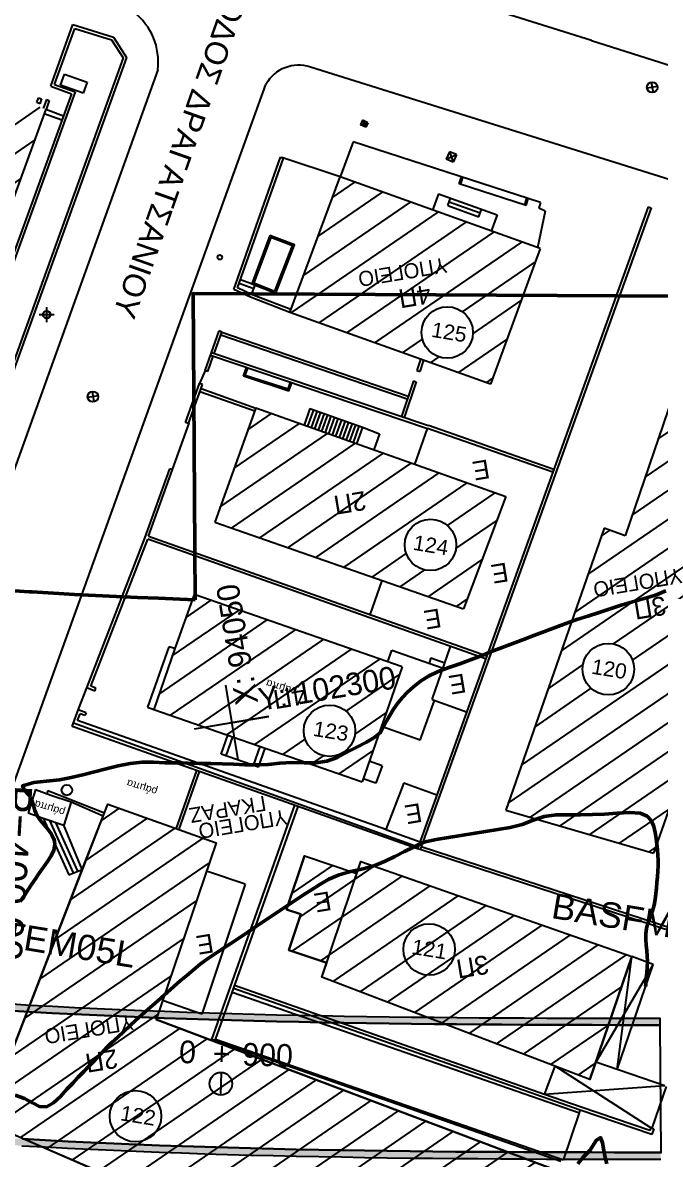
# Model space of a CAD drawing. Header units: metres. Extents: x 93017 to 94633, y 101979 to 102793.
# Drawn here: x 94058.3 to 94066.75, y 102360.57 to 102375.63 of the extents above; entities that cross this region are included whole.
import ezdxf
from ezdxf.enums import TextEntityAlignment as Align

# ---------------------------------------------------------------- set-up
doc = ezdxf.new("R2010")
doc.units = ezdxf.units.M
doc.header["$LTSCALE"] = 0.75
doc.header["$MEASUREMENT"] = 0
doc.header["$PDMODE"] = 34
doc.header["$PDSIZE"] = 0.1
for name, color, linetype in [('CG_BR', 253, 'Continuous'), ('CG_DIAF', 253, 'Continuous'), ('CG_FREATIO', 252, 'Continuous'), ('CG_KG', 253, 'KG'), ('CG_KR', 253, 'Continuous'), ('CG_KT', 253, 'Continuous'), ('CG_KTISMATA_TXT', 252, 'Continuous'), ('CG_MD', 253, 'Continuous'), ('CG_SBL_BS', 253, 'Continuous'), ('CG_SK', 253, 'Continuous'), ('CG_STA-KYK', 8, 'Continuous'), ('CG_STA-SHM', 8, 'Continuous'), ('COREBOREHOLES', 6, 'Continuous'), ('GEOLOGY', 7, 'Continuous'), ('GSLAYER', 7, 'Continuous'), ('HATCH DIAKINDYNEYSHS', 112, 'Continuous'), ('KANABOS', 8, 'Continuous'), ('NORTH', 8, 'Continuous'), ('OD_PASALOI', 7, 'Continuous'), ('Od_skari', 8, 'Continuous'), ('OD_XARAKTHR', 8, 'Continuous'), ('od_xiliometrhsh', 255, 'Continuous'), ('OTM Line 0.25', 2, 'Continuous'), ('OTM Solid 252', 252, 'Continuous'), ('OTM Solid 253', 253, 'Continuous'), ('ΖΩΝΗ ΕΠΙΡΡΟΗΣ', 1, 'Continuous'), ('ΚΤΗΡΙΑ', 7, 'Continuous')]:
    doc.layers.add(name, color=color, linetype=linetype)
doc.styles.add('ARIAL', font='ARIAL.TTF')
doc.styles.add('GRSIMP', font='grsimp')
doc.styles.add('KTISMATA', font='win-sim.shx')
doc.linetypes.add('KG', pattern='A,5,-0.5,[114,OrizLt.shx,S=1,R=0,X=0,Y=0.5],-0.5', length=6)
pattern_1 = [(214.4408012, (109260.27855, 125634.61407), (0.1795635333, -0.2618457323), [])]

# ---------------------------------------------------------------- blocks, each defined once
blk = doc.blocks.new('SHM_STA')
at = {"layer": 'CG_STA-KYK'}
blk.add_circle((0, 0), 0.4, dxfattribs=at)
at = {"layer": 'CG_STA-SHM'}
blk.add_point((0, 0), dxfattribs=at)
blk = doc.blocks.new('R_A')
blk.add_line((-2, 0), (-7, 0))
at = {"style": 'GRSIMP'}
blk.add_attdef('R', text='', height=2, dxfattribs=at).set_placement((-7.5, 0), align=Align.MIDDLE_RIGHT)
blk = doc.blocks.new('AR_KM2')
at = {"style": 'GRSIMP'}
blk.add_text('+', height=1.5, dxfattribs=at).set_placement((0, 0), align=Align.MIDDLE)
blk.add_attdef('KM', text='', height=1.5, dxfattribs=at).set_placement((-1.709, 0.037), align=Align.MIDDLE_RIGHT)
blk.add_attdef('M', text='', height=1.5, dxfattribs=at).set_placement((1.362, 0), align=Align.MIDDLE_LEFT)
blk = doc.blocks.new('ARI_KAN')
at = {"layer": 'OTM Solid 252', "style": 'GRSIMP'}
blk.add_text('X:', height=1.5, rotation=90, dxfattribs=at).set_placement((1.2, 1), align=Align.MIDDLE_LEFT)
blk.add_text('Y:', height=1.5, dxfattribs=at).set_placement((2, 1.2), align=Align.MIDDLE_LEFT)
blk.add_attdef('X', text='', height=1.5, rotation=90, dxfattribs=at).set_placement((1.2, 3.5), align=Align.MIDDLE_LEFT)
blk.add_attdef('Y', text='', height=1.5, dxfattribs=at).set_placement((4.5, 1.2), align=Align.MIDDLE_LEFT)
blk = doc.blocks.new('cross')
at = {"layer": 'GEOLOGY', "color": 6}
for p, q in [((11345.511, -2144.538), (11345.511, -2149.538)), ((11343.011, -2147.038), (11348.011, -2147.038))]:
    blk.add_line(p, q, dxfattribs=at)

msp = doc.modelspace()

# ---------------------------------------------------------------- hatches: boundary and pattern name
at = {"layer": 'HATCH DIAKINDYNEYSHS', "ltscale": 15}
h = msp.add_hatch(dxfattribs=at)
h.set_pattern_fill('ANSI31', color=256, scale=0.1, angle=529.4408, style=0)
h.set_pattern_definition(pattern_1)
h.paths.add_polyline_path([(94056.088, 102369.238), (94053.261, 102368.768), (94053.306, 102368.493), (94056.134, 102368.963)], flags=24)
h.paths.add_polyline_path([(94055.478, 102370.519), (94054.223, 102370.311), (94054.273, 102370.015), (94055.527, 102370.223)], flags=24)
h.paths.add_polyline_path([(94053.089, 102375.3), (94051.834, 102375.091), (94051.884, 102374.795), (94053.138, 102375.004)], flags=24)
h.paths.add_polyline_path([(94052.937, 102374.69), (94052.367, 102374.595), (94052.429, 102374.225), (94052.998, 102374.32)], flags=24)
h.paths.add_polyline_path([(94055.257, 102370.022), (94054.687, 102369.928), (94054.749, 102369.558), (94055.318, 102369.653)], flags=24)
edge = h.paths.add_edge_path()
edge.add_line((94054.345, 102368.45), (94054.186, 102367.488))
edge.add_line((94054.186, 102367.488), (94055.843, 102366.883))
edge.add_line((94055.843, 102366.883), (94056.338, 102368.244))
edge.add_arc((94062.9, 102441.551), 73.6, 264.08478, 264.88435, ccw=False)
edge.add_arc((94054.976, 102368.376), 0.341, 173.2086, 354.4301, ccw=False)
edge.add_arc((94062.9, 102441.551), 73.6, 263.32469, 263.55386, ccw=False)
edge = h.paths.add_edge_path()
edge.add_line((94055.528, 102375.616), (94054.345, 102368.45))
edge.add_arc((94062.9, 102441.551), 73.6, 263.32469, 263.55386)
edge.add_arc((94054.976, 102368.376), 0.341, -5.5699, 173.2086, ccw=False)
edge.add_arc((94062.9, 102441.551), 73.6, 264.08478, 264.88435)
edge.add_line((94056.338, 102368.244), (94058.607, 102374.484))
edge.add_line((94058.607, 102374.484), (94055.528, 102375.616))
h = msp.add_hatch(dxfattribs=at)
h.set_pattern_fill('ANSI31', color=256, scale=0.1, angle=529.4408, style=0)
h.set_pattern_definition(pattern_1)
h.paths.add_polyline_path([(94064.703, 102365.197), (94066.656, 102364.626), (94067.913, 102368.196), (94068.317, 102368.08), (94069.362, 102371.121), (94067.278, 102371.753), (94066.281, 102368.832), (94066.004, 102368.934)])
h.paths.add_polyline_path([(94066.397, 102367.12, -1), (94065.724, 102367.009, -1)], flags=16)
h.paths.add_polyline_path([(94060.038, 102366.531), (94062.798, 102365.57), (94063.329, 102367.095), (94060.586, 102368.05), (94060.587, 102367.985), (94060.552, 102367.986), (94060.318, 102367.336)])
h.paths.add_polyline_path([(94062.703, 102366.304, -1), (94062.031, 102366.192, -1)], flags=16)
h.paths.add_polyline_path([(94060.847, 102369.011), (94064.141, 102367.862), (94064.701, 102369.352), (94061.39, 102370.526)])
h.paths.add_polyline_path([(94064.041, 102368.767, -1), (94063.368, 102368.656, -1)], flags=16)
h.paths.add_polyline_path([(94064.499, 102370.839), (94064.931, 102372.019), (94061.931, 102372.036), (94061.841, 102371.791)])
h.paths.add_polyline_path([(94064.262, 102371.582, -1), (94063.59, 102371.47, -1)], flags=16)
h.paths.add_polyline_path([(94064.931, 102372.019), (94065.157, 102372.637), (94062.506, 102373.587), (94061.931, 102372.036)])
h.paths.add_polyline_path([(94066.321, 102366.967), (94065.806, 102366.881), (94065.756, 102367.182), (94066.271, 102367.267)], flags=8)
h.paths.add_polyline_path([(94067.052, 102368.463), (94065.798, 102368.254), (94065.847, 102367.958), (94067.101, 102368.167)], flags=24)
h.paths.add_polyline_path([(94066.865, 102368.109), (94066.295, 102368.014), (94066.357, 102367.644), (94066.926, 102367.739)], flags=24)
h.paths.add_polyline_path([(94062.628, 102366.15), (94062.112, 102366.065), (94062.062, 102366.365), (94062.578, 102366.451)], flags=8)
h.paths.add_polyline_path([(94061.99, 102366.854), (94061.529, 102366.995), (94061.473, 102366.811), (94061.934, 102366.67)], flags=24)
h.paths.add_polyline_path([(94062.091, 102366.923), (94061.521, 102366.829), (94061.583, 102366.459), (94062.152, 102366.553)], flags=24)
h.paths.add_polyline_path([(94063.965, 102368.614), (94063.45, 102368.529), (94063.4, 102368.825), (94063.916, 102368.911)], flags=8)
h.paths.add_polyline_path([(94062.893, 102369.5), (94062.324, 102369.406), (94062.385, 102369.036), (94062.955, 102369.13)], flags=24)
h.paths.add_polyline_path([(94064.187, 102371.428), (94063.669, 102371.342), (94063.619, 102371.643), (94064.137, 102371.729)], flags=8)
h.paths.add_polyline_path([(94063.751, 102372.236), (94063.182, 102372.142), (94063.243, 102371.772), (94063.813, 102371.866)], flags=24)
h.paths.add_polyline_path([(94063.938, 102372.577), (94062.684, 102372.369), (94062.733, 102372.073), (94063.987, 102372.281)], flags=24)
h = msp.add_hatch(dxfattribs=at)
h.set_pattern_fill('ANSI31', color=256, scale=0.1, angle=529.4408, style=0)
h.set_pattern_definition(pattern_1)
h.paths.add_polyline_path([(94064.514, 102358.135), (94057.796, 102361.061), (94059.43, 102365.276), (94060.866, 102364.761), (94060.069, 102362.422), (94065.423, 102360.401), (94064.664, 102358.188)])
h.paths.add_polyline_path([(94066.37, 102363.254), (94065.815, 102361.625), (94062.267, 102362.981), (94062.33, 102363.171), (94061.826, 102363.341), (94061.986, 102363.816), (94061.797, 102363.88), (94062.036, 102364.589), (94062.729, 102364.356), (94062.783, 102364.513)])
at = {"layer": 'OTM Solid 253'}
h = msp.add_hatch(color=256, dxfattribs=at)
edge = h.paths.add_edge_path()
edge.add_line((94053.454, 102363.052), (94053.439, 102362.963))
edge.add_arc((94062.9, 102441.55), 79.155, 263.13518, 266.4858)
edge.add_line((94058.048, 102362.544), (94058.097, 102362.541))
edge.add_line((94058.097, 102362.541), (94058.394, 102362.524))
edge.add_line((94058.394, 102362.524), (94058.691, 102362.507))
edge.add_line((94058.691, 102362.507), (94058.987, 102362.492))
edge.add_line((94058.987, 102362.492), (94059.284, 102362.477))
edge.add_line((94059.284, 102362.477), (94059.581, 102362.464))
edge.add_line((94059.581, 102362.464), (94059.878, 102362.452))
edge.add_line((94059.878, 102362.452), (94060.176, 102362.44))
edge.add_line((94060.176, 102362.44), (94060.473, 102362.429))
edge.add_line((94060.473, 102362.429), (94060.77, 102362.42))
edge.add_line((94060.77, 102362.42), (94061.068, 102362.411))
edge.add_line((94061.068, 102362.411), (94061.366, 102362.402))
edge.add_line((94061.366, 102362.402), (94061.664, 102362.395))
edge.add_line((94061.664, 102362.395), (94061.962, 102362.388))
edge.add_line((94061.962, 102362.388), (94062.26, 102362.382))
edge.add_line((94062.26, 102362.382), (94062.558, 102362.376))
edge.add_line((94062.558, 102362.376), (94062.856, 102362.371))
edge.add_line((94062.856, 102362.371), (94063.155, 102362.367))
edge.add_line((94063.155, 102362.367), (94063.453, 102362.363))
edge.add_line((94063.453, 102362.363), (94063.752, 102362.36))
edge.add_line((94063.752, 102362.36), (94064.05, 102362.357))
edge.add_line((94064.05, 102362.357), (94064.349, 102362.355))
edge.add_line((94064.349, 102362.355), (94064.648, 102362.353))
edge.add_line((94064.648, 102362.353), (94064.947, 102362.351))
edge.add_line((94064.947, 102362.351), (94065.246, 102362.35))
edge.add_line((94065.246, 102362.35), (94065.546, 102362.349))
edge.add_line((94065.546, 102362.349), (94065.845, 102362.349))
edge.add_line((94065.845, 102362.349), (94066.144, 102362.348))
edge.add_line((94066.144, 102362.348), (94066.444, 102362.348))
edge.add_line((94066.444, 102362.348), (94066.743, 102362.348))
edge.add_line((94066.743, 102362.348), (94066.743, 102362.438))
edge.add_line((94066.743, 102362.438), (94066.444, 102362.438))
edge.add_line((94066.444, 102362.438), (94066.144, 102362.438))
edge.add_line((94066.144, 102362.438), (94065.845, 102362.439))
edge.add_line((94065.845, 102362.439), (94065.546, 102362.439))
edge.add_line((94065.546, 102362.439), (94065.246, 102362.44))
edge.add_line((94065.246, 102362.44), (94064.947, 102362.441))
edge.add_line((94064.947, 102362.441), (94064.648, 102362.443))
edge.add_line((94064.648, 102362.443), (94064.35, 102362.445))
edge.add_line((94064.35, 102362.445), (94064.051, 102362.447))
edge.add_line((94064.051, 102362.447), (94063.753, 102362.45))
edge.add_line((94063.753, 102362.45), (94063.454, 102362.453))
edge.add_line((94063.454, 102362.453), (94063.156, 102362.457))
edge.add_line((94063.156, 102362.457), (94062.858, 102362.461))
edge.add_line((94062.858, 102362.461), (94062.559, 102362.466))
edge.add_line((94062.559, 102362.466), (94062.261, 102362.472))
edge.add_line((94062.261, 102362.472), (94061.964, 102362.478))
edge.add_line((94061.964, 102362.478), (94061.666, 102362.485))
edge.add_line((94061.666, 102362.485), (94061.368, 102362.492))
edge.add_line((94061.368, 102362.492), (94061.071, 102362.5))
edge.add_line((94061.071, 102362.5), (94060.773, 102362.51))
edge.add_line((94060.773, 102362.51), (94060.476, 102362.519))
edge.add_line((94060.476, 102362.519), (94060.179, 102362.53))
edge.add_line((94060.179, 102362.53), (94059.882, 102362.542))
edge.add_line((94059.882, 102362.542), (94059.585, 102362.554))
edge.add_line((94059.585, 102362.554), (94059.288, 102362.567))
edge.add_line((94059.288, 102362.567), (94058.992, 102362.582))
edge.add_line((94058.992, 102362.582), (94058.696, 102362.597))
edge.add_line((94058.696, 102362.597), (94058.399, 102362.613))
edge.add_line((94058.399, 102362.613), (94058.103, 102362.631))
edge.add_line((94058.103, 102362.631), (94058.054, 102362.634))
edge.add_arc((94062.9, 102441.55), 79.065, 263.13805, 266.48581, ccw=False)
h = msp.add_hatch(color=256, dxfattribs=at)
edge = h.paths.add_edge_path()
edge.add_line((94053.164, 102361.296), (94053.149, 102361.207))
edge.add_arc((94062.901, 102441.553), 80.935, 263.07993, 266.4856)
edge.add_line((94057.939, 102360.769), (94057.991, 102360.766))
edge.add_line((94057.991, 102360.766), (94058.293, 102360.748))
edge.add_line((94058.293, 102360.748), (94058.596, 102360.732))
edge.add_line((94058.596, 102360.732), (94058.898, 102360.716))
edge.add_line((94058.898, 102360.716), (94059.201, 102360.701))
edge.add_line((94059.201, 102360.701), (94059.504, 102360.688))
edge.add_line((94059.504, 102360.688), (94059.807, 102360.675))
edge.add_line((94059.807, 102360.675), (94060.109, 102360.663))
edge.add_line((94060.109, 102360.663), (94060.412, 102360.652))
edge.add_line((94060.412, 102360.652), (94060.714, 102360.642))
edge.add_line((94060.714, 102360.642), (94061.016, 102360.633))
edge.add_line((94061.016, 102360.633), (94061.319, 102360.625))
edge.add_line((94061.319, 102360.625), (94061.621, 102360.617))
edge.add_line((94061.621, 102360.617), (94061.923, 102360.61))
edge.add_line((94061.923, 102360.61), (94062.225, 102360.604))
edge.add_line((94062.225, 102360.604), (94062.527, 102360.599))
edge.add_line((94062.527, 102360.599), (94062.829, 102360.594))
edge.add_line((94062.829, 102360.594), (94063.13, 102360.589))
edge.add_line((94063.13, 102360.589), (94063.432, 102360.585))
edge.add_line((94063.432, 102360.585), (94063.734, 102360.582))
edge.add_line((94063.734, 102360.582), (94064.035, 102360.579))
edge.add_line((94064.035, 102360.579), (94064.336, 102360.577))
edge.add_line((94064.336, 102360.577), (94064.638, 102360.575))
edge.add_line((94064.638, 102360.575), (94064.939, 102360.573))
edge.add_line((94064.939, 102360.573), (94065.24, 102360.572))
edge.add_line((94065.24, 102360.572), (94065.54, 102360.571))
edge.add_line((94065.54, 102360.571), (94065.841, 102360.571))
edge.add_line((94065.841, 102360.571), (94066.142, 102360.57))
edge.add_line((94066.142, 102360.57), (94066.442, 102360.57))
edge.add_line((94066.442, 102360.57), (94066.743, 102360.57))
edge.add_line((94066.743, 102360.57), (94066.754, 102360.57))
edge.add_line((94066.754, 102360.57), (94066.754, 102360.66))
edge.add_line((94066.754, 102360.66), (94066.743, 102360.66))
edge.add_line((94066.743, 102360.66), (94066.442, 102360.66))
edge.add_line((94066.442, 102360.66), (94066.142, 102360.66))
edge.add_line((94066.142, 102360.66), (94065.841, 102360.661))
edge.add_line((94065.841, 102360.661), (94065.54, 102360.661))
edge.add_line((94065.54, 102360.661), (94065.24, 102360.662))
edge.add_line((94065.24, 102360.662), (94064.939, 102360.663))
edge.add_line((94064.939, 102360.663), (94064.638, 102360.665))
edge.add_line((94064.638, 102360.665), (94064.337, 102360.667))
edge.add_line((94064.337, 102360.667), (94064.036, 102360.669))
edge.add_line((94064.036, 102360.669), (94063.734, 102360.672))
edge.add_line((94063.734, 102360.672), (94063.433, 102360.675))
edge.add_line((94063.433, 102360.675), (94063.132, 102360.679))
edge.add_line((94063.132, 102360.679), (94062.83, 102360.684))
edge.add_line((94062.83, 102360.684), (94062.528, 102360.689))
edge.add_line((94062.528, 102360.689), (94062.227, 102360.694))
edge.add_line((94062.227, 102360.694), (94061.925, 102360.7))
edge.add_line((94061.925, 102360.7), (94061.623, 102360.707))
edge.add_line((94061.623, 102360.707), (94061.321, 102360.715))
edge.add_line((94061.321, 102360.715), (94061.019, 102360.723))
edge.add_line((94061.019, 102360.723), (94060.717, 102360.732))
edge.add_line((94060.717, 102360.732), (94060.415, 102360.742))
edge.add_line((94060.415, 102360.742), (94060.113, 102360.753))
edge.add_line((94060.113, 102360.753), (94059.81, 102360.765))
edge.add_line((94059.81, 102360.765), (94059.508, 102360.778))
edge.add_line((94059.508, 102360.778), (94059.205, 102360.791))
edge.add_line((94059.205, 102360.791), (94058.903, 102360.806))
edge.add_line((94058.903, 102360.806), (94058.6, 102360.822))
edge.add_line((94058.6, 102360.822), (94058.298, 102360.838))
edge.add_line((94058.298, 102360.838), (94057.996, 102360.856))
edge.add_line((94057.996, 102360.856), (94057.945, 102360.859))
edge.add_arc((94062.901, 102441.552), 80.845, 263.08267, 266.48561, ccw=False)

# ---------------------------------------------------------------- linework, layer by layer
at = {"layer": 'CG_BR'}
for p, q in [((94066.177, 102361.757), (94066.652, 102363.15)), ((94066.652, 102363.15), (94066.37, 102363.254))]:
    msp.add_line(p, q, dxfattribs=at)
at = {"layer": 'CG_DIAF'}
for p, q in [((94066.623, 102360.985), (94065.356, 102361.801)), ((94066.81, 102361.541), (94065.893, 102361.854)), ((94066.81, 102361.541), (94065.214, 102361.429))]:
    msp.add_line(p, q, dxfattribs=at)
msp.add_lwpolyline([(94065.214, 102361.429), (94065.356, 102361.801)], dxfattribs=at)
at = {"layer": 'CG_FREATIO'}
for p, q in [((94066.71, 102374.787), (94066.572, 102374.764)), ((94066.629, 102374.844), (94066.652, 102374.706)), ((94058.49, 102374.572), (94058.514, 102374.637)), ((94058.514, 102374.637), (94058.552, 102374.624)), ((94058.552, 102374.624), (94058.528, 102374.558)), ((94058.528, 102374.558), (94058.49, 102374.572)), ((94062.804, 102374.338), (94062.776, 102374.28)), ((94062.776, 102374.28), (94062.876, 102374.304)), ((94062.848, 102374.246), (94062.776, 102374.28)), ((94062.876, 102374.304), (94062.804, 102374.338)), ((94062.804, 102374.338), (94062.848, 102374.246)), ((94062.876, 102374.304), (94062.848, 102374.246)), ((94063.955, 102373.921), (94063.913, 102373.821)), ((94063.913, 102373.821), (94064.047, 102373.883)), ((94064.047, 102373.883), (94063.955, 102373.921)), ((94063.955, 102373.921), (94064.005, 102373.783)), ((94064.047, 102373.883), (94064.005, 102373.783)), ((94064.005, 102373.783), (94063.913, 102373.821)), ((94059.302, 102370.686), (94059.164, 102370.663)), ((94059.222, 102370.744), (94059.245, 102370.605))]:
    msp.add_line(p, q, dxfattribs=at)
for centre, radius in [((94066.641, 102374.775), 0.07), ((94060.913, 102372.523), 0.03), ((94059.233, 102370.675), 0.07)]:
    msp.add_circle(centre, radius, dxfattribs=at)
at = {"layer": 'CG_FREATIO', "color": 9}
msp.add_circle((94058.888, 102365.461), 0.07, dxfattribs=at)
at = {"layer": 'CG_KG'}
for p, q in [((94062.506, 102373.587), (94061.737, 102373.843)), ((94060.718, 102371.023), (94060.646, 102370.85)), ((94060.289, 102369.708), (94060.506, 102370.325)), ((94059.043, 102366.534), (94059.153, 102366.817)), ((94066.642, 102360.979), (94066.829, 102361.535)), ((94065.467, 102360.558), (94065.677, 102361.183))]:
    msp.add_line(p, q, dxfattribs=at)
at = {"layer": 'CG_KR'}
for p, q in [((94065.835, 102375.396), (94062.657, 102376.395)), ((94065.835, 102375.396), (94070.995, 102373.759)), ((94070.333, 102372.462), (94062.113, 102375.043)), ((94060.091, 102375.009), (94056.948, 102366.255)), ((94058.803, 102374.805), (94058.856, 102374.951)), ((94058.856, 102374.951), (94059.158, 102374.843)), ((94056.796, 102361.702), (94061.525, 102374.813)), ((94059.105, 102374.697), (94058.803, 102374.805)), ((94059.158, 102374.843), (94059.105, 102374.697)), ((94065.161, 102373.248), (94062.679, 102374.055)), ((94064.971, 102373.21), (94064.085, 102373.498)), ((94065.161, 102373.248), (94065.138, 102373.174)), ((94065.225, 102373.132), (94065.123, 102372.649)), ((94065.225, 102373.132), (94065.138, 102373.174)), ((94060.928, 102371.496), (94063.396, 102370.645)), ((94060.94, 102371.532), (94063.409, 102370.683)), ((94061.226, 102370.946), (94061.266, 102371.064)), ((94061.251, 102370.958), (94061.285, 102371.057)), ((94061.83, 102370.747), (94061.226, 102370.946)), ((94061.817, 102370.773), (94061.251, 102370.958)), ((94061.817, 102370.773), (94061.849, 102370.867)), ((94061.83, 102370.747), (94061.868, 102370.861)), ((94060.239, 102367.359), (94059.954, 102366.56)), ((94060.318, 102367.336), (94060.239, 102367.359)), ((94063.14, 102367.161), (94063.194, 102367.314)), ((94063.194, 102367.314), (94063.695, 102367.14)), ((94063.569, 102366.125), (94063.757, 102366.65)), ((94059.954, 102366.56), (94060.038, 102366.531)), ((94063.569, 102366.125), (94063.054, 102366.304)), ((94063.063, 102365.785), (94062.894, 102365.844)), ((94063.063, 102365.785), (94062.982, 102365.551)), ((94062.982, 102365.551), (94062.812, 102365.61)), ((94058.473, 102365.471), (94058.374, 102365.162)), ((94058.473, 102365.471), (94058.674, 102365.396)), ((94058.674, 102365.396), (94058.946, 102365.305)), ((94058.946, 102365.305), (94058.848, 102364.997)), ((94058.374, 102365.162), (94058.575, 102365.088)), ((94058.575, 102365.088), (94058.848, 102364.997))]:
    msp.add_line(p, q, dxfattribs=at)
at = {"layer": 'CG_KR', "flags": 128}
for points in [[(94079.354, 102343.79, 0.000001), (94076.787, 102345.638, 0.000007), (94076.272, 102346.009, 0.000072)], [(94078.306, 102345.533, -0.000003), (94080.419, 102344.009, -0.000361)]]:
    msp.add_lwpolyline(points, format="xyb", dxfattribs=at)
at = {"layer": 'CG_KR'}
for points in [[(94062.679, 102374.055), (94062.506, 102373.587)], [(94064.085, 102373.498), (94064.114, 102373.588)], [(94064.104, 102373.492), (94064.133, 102373.582)], [(94064.952, 102373.216), (94064.981, 102373.307)], [(94064.971, 102373.21), (94065, 102373.301)], [(94061.576, 102372.813), (94061.338, 102372.172), (94061.655, 102372.048)], [(94061.588, 102372.787), (94061.364, 102372.183), (94061.644, 102372.074)], [(94061.655, 102372.048), (94061.904, 102372.686), (94061.576, 102372.813)], [(94061.644, 102372.074), (94061.878, 102372.674), (94061.588, 102372.787)]]:
    msp.add_lwpolyline(points, dxfattribs=at)
for centre, radius, start, end in [((94059.262, 102375.112), 0.836, 352.8947, 52.2873), ((94061.956, 102374.578), 0.491, 71.3842, 151.3645)]:
    msp.add_arc(centre, radius, start, end, dxfattribs=at)
at = {"layer": 'CG_KT'}
for p, q in [((94058.607, 102374.484), (94055.843, 102366.883)), ((94061.841, 102371.791), (94062.506, 102373.587)), ((94065.157, 102372.637), (94062.506, 102373.587)), ((94065.157, 102372.637), (94064.499, 102370.839)), ((94064.499, 102370.839), (94061.841, 102371.791)), ((94067.278, 102371.753), (94066.281, 102368.832)), ((94061.39, 102370.526), (94060.847, 102369.011)), ((94061.39, 102370.526), (94064.701, 102369.352)), ((94063.497, 102369.778), (94063.664, 102370.255)), ((94064.701, 102369.352), (94064.141, 102367.862)), ((94060.847, 102369.011), (94064.141, 102367.862)), ((94066.004, 102368.934), (94064.703, 102365.197)), ((94066.281, 102368.832), (94066.004, 102368.934)), ((94062.905, 102367.784), (94063.063, 102368.238)), ((94067.913, 102368.196), (94066.656, 102364.626)), ((94060.576, 102368.053), (94060.318, 102367.336)), ((94063.329, 102367.095), (94060.576, 102368.053)), ((94063.726, 102366.661), (94063.969, 102367.364)), ((94060.318, 102367.336), (94060.038, 102366.531)), ((94063.329, 102367.095), (94062.798, 102365.57)), ((94063.726, 102366.661), (94064.183, 102366.497)), ((94060.038, 102366.531), (94062.798, 102365.57)), ((94060.338, 102364.956), (94060.608, 102365.72)), ((94060.375, 102364.942), (94060.646, 102365.706)), ((94063.35, 102365.556), (94063.113, 102364.94)), ((94063.35, 102365.556), (94063.789, 102365.398)), ((94059.089, 102364.41), (94059.43, 102365.276)), ((94059.43, 102365.276), (94060.866, 102364.761)), ((94064.703, 102365.197), (94066.656, 102364.626)), ((94063.113, 102364.94), (94063.566, 102364.777)), ((94060.866, 102364.761), (94060.069, 102362.422)), ((94062.036, 102364.589), (94061.797, 102363.88)), ((94062.036, 102364.589), (94062.729, 102364.356)), ((94062.267, 102362.981), (94062.783, 102364.513)), ((94062.783, 102364.513), (94066.37, 102363.254)), ((94057.796, 102361.061), (94059.089, 102364.41)), ((94061.25, 102364.215), (94060.739, 102364.389)), ((94061.25, 102364.215), (94060.675, 102362.493)), ((94061.797, 102363.88), (94061.986, 102363.816)), ((94061.986, 102363.816), (94061.826, 102363.341)), ((94061.826, 102363.341), (94062.33, 102363.171)), ((94065.815, 102361.625), (94066.37, 102363.254)), ((94065.815, 102361.625), (94062.267, 102362.981)), ((94060.675, 102362.493), (94060.154, 102362.671)), ((94065.423, 102360.401), (94060.069, 102362.422)), ((94060.665, 102359.824), (94057.796, 102361.061))]:
    msp.add_line(p, q, dxfattribs=at)
at = {"layer": 'CG_MD'}
for p, q in [((94058.675, 102374.789), (94058.967, 102375.607)), ((94058.726, 102374.813), (94058.992, 102375.557)), ((94058.967, 102375.607), (94059.506, 102375.44)), ((94058.992, 102375.557), (94059.48, 102375.406)), ((94059.48, 102375.406), (94059.633, 102375.166)), ((94059.506, 102375.44), (94059.677, 102375.172)), ((94059.633, 102375.166), (94058.141, 102371.022)), ((94059.677, 102375.172), (94058.178, 102371.008)), ((94058.675, 102374.789), (94058.948, 102374.691)), ((94058.726, 102374.813), (94058.999, 102374.715)), ((94058.948, 102374.691), (94054.563, 102362.607)), ((94058.999, 102374.715), (94054.601, 102362.593)), ((94058.617, 102374.613), (94058.575, 102374.496)), ((94058.655, 102374.599), (94058.612, 102374.483)), ((94058.617, 102374.613), (94058.655, 102374.599)), ((94058.587, 102374.428), (94058.822, 102374.343)), ((94058.607, 102374.484), (94058.842, 102374.399)), ((94061.1, 102372.095), (94061.718, 102373.849)), ((94061.15, 102372.116), (94061.756, 102373.836)), ((94061.718, 102373.849), (94061.756, 102373.836)), ((94066.588, 102373.193), (94063.533, 102364.685)), ((94066.626, 102373.179), (94063.567, 102364.673)), ((94066.588, 102373.193), (94066.626, 102373.179)), ((94061.318, 102371.992), (94061.1, 102372.095)), ((94061.334, 102372.029), (94061.15, 102372.116)), ((94061.854, 102371.829), (94061.334, 102372.029)), ((94061.841, 102371.791), (94061.318, 102371.992)), ((94060.718, 102371.023), (94060.904, 102371.546)), ((94060.841, 102371.249), (94060.94, 102371.532)), ((94060.94, 102371.532), (94060.904, 102371.546)), ((94060.803, 102371.262), (94063.677, 102370.292)), ((94060.756, 102371.009), (94060.827, 102371.211)), ((94060.79, 102371.224), (94063.665, 102370.255)), ((94060.756, 102371.009), (94060.718, 102371.023)), ((94060.461, 102370.332), (94060.646, 102370.85)), ((94060.499, 102370.318), (94060.684, 102370.837)), ((94060.684, 102370.837), (94060.646, 102370.85)), ((94060.651, 102370.746), (94061.376, 102370.486)), ((94060.665, 102370.784), (94061.389, 102370.524)), ((94060.499, 102370.318), (94060.461, 102370.332)), ((94065.324, 102369.673), (94063.664, 102370.255)), ((94065.338, 102369.711), (94063.677, 102370.292)), ((94059.92, 102368.801), (94060.251, 102369.721)), ((94059.971, 102368.825), (94060.289, 102369.708)), ((94060.289, 102369.708), (94060.251, 102369.721)), ((94059.153, 102366.817), (94059.92, 102368.801)), ((94059.204, 102366.839), (94059.958, 102368.787)), ((94064.435, 102367.199), (94059.958, 102368.787)), ((94064.449, 102367.237), (94059.971, 102368.824)), ((94063.709, 102367.214), (94063.685, 102367.144)), ((94063.709, 102367.214), (94063.895, 102367.149)), ((94063.695, 102367.14), (94063.871, 102367.079)), ((94059.256, 102366.774), (94059.153, 102366.817)), ((94059.271, 102366.811), (94059.204, 102366.839)), ((94059.256, 102366.774), (94059.271, 102366.811)), ((94058.958, 102366.304), (94059.043, 102366.534)), ((94059.03, 102366.384), (94059.063, 102366.474)), ((94059.142, 102366.487), (94059.039, 102366.525)), ((94059.125, 102366.451), (94059.063, 102366.474)), ((94059.142, 102366.487), (94059.125, 102366.451)), ((94058.997, 102366.289), (94058.958, 102366.304)), ((94058.975, 102366.351), (94063.542, 102364.711)), ((94063.113, 102364.94), (94059.03, 102366.384)), ((94063.533, 102364.685), (94058.997, 102366.289)), ((94058.636, 102365.454), (94058.621, 102365.416)), ((94058.636, 102365.454), (94059.384, 102365.159)), ((94058.946, 102365.305), (94059.369, 102365.122)), ((94060.809, 102362.157), (94061.906, 102365.26)), ((94060.858, 102362.157), (94061.95, 102365.245)), ((94063.567, 102364.673), (94063.533, 102364.685)), ((94067.409, 102363.42), (94063.567, 102364.673)), ((94067.488, 102363.436), (94063.58, 102364.711)), ((94065.214, 102361.429), (94061.11, 102362.87)), ((94065.43, 102360.539), (94060.809, 102362.157)), ((94060.858, 102362.157), (94060.853, 102362.142)), ((94065.467, 102360.558), (94060.858, 102362.157)), ((94065.7, 102361.258), (94065.214, 102361.429)), ((94066.636, 102360.899), (94065.687, 102361.22)), ((94066.611, 102360.95), (94065.7, 102361.258)), ((94066.623, 102360.985), (94066.611, 102360.95)), ((94066.623, 102360.985), (94066.661, 102360.972)), ((94066.661, 102360.972), (94066.636, 102360.899))]:
    msp.add_line(p, q, dxfattribs=at)
for points in [[(94063.574, 102371.17), (94063.523, 102371.021)], [(94063.611, 102371.157), (94063.561, 102371.008)], [(94063.523, 102371.021), (94063.561, 102371.008)], [(94063.477, 102370.884), (94063.318, 102370.414)], [(94063.515, 102370.871), (94063.356, 102370.401)], [(94063.477, 102370.884), (94063.515, 102370.871)]]:
    msp.add_lwpolyline(points, dxfattribs=at)
at = {"layer": 'CG_MD', "flags": 128}
msp.add_lwpolyline([(94061.079, 102362.783), (94065.677, 102361.183), (94065.687, 102361.22), (94061.097, 102362.832)], dxfattribs=at)
at = {"layer": 'CG_SBL_BS', "flags": 128}
for points in [[(94066.652, 102363.15), (94065.893, 102361.854)], [(94066.177, 102361.757), (94066.37, 102363.254)]]:
    msp.add_lwpolyline(points, dxfattribs=at)
at = {"layer": 'CG_SK'}
for p, q in [((94063.81, 102373.365), (94063.732, 102373.147)), ((94063.81, 102373.365), (94064.586, 102373.085)), ((94063.951, 102373.259), (94064.361, 102373.11)), ((94063.933, 102373.21), (94064.343, 102373.061)), ((94064.586, 102373.085), (94064.508, 102372.869)), ((94061.363, 102372.104), (94061.171, 102372.177)), ((94061.383, 102372.154), (94061.187, 102372.223)), ((94061.333, 102372.029), (94061.383, 102372.154)), ((94062.108, 102370.52), (94062.029, 102370.299)), ((94062.108, 102370.52), (94062.804, 102370.27)), ((94062.155, 102370.503), (94062.076, 102370.283)), ((94062.201, 102370.486), (94062.122, 102370.266)), ((94062.247, 102370.47), (94062.169, 102370.25)), ((94062.294, 102370.453), (94062.215, 102370.233)), ((94062.34, 102370.436), (94062.261, 102370.217)), ((94062.386, 102370.42), (94062.308, 102370.2)), ((94062.433, 102370.403), (94062.354, 102370.184)), ((94062.479, 102370.386), (94062.401, 102370.167)), ((94062.526, 102370.37), (94062.447, 102370.151)), ((94062.572, 102370.353), (94062.494, 102370.134)), ((94062.618, 102370.337), (94062.54, 102370.118)), ((94062.665, 102370.32), (94062.586, 102370.102)), ((94062.711, 102370.303), (94062.633, 102370.085)), ((94062.757, 102370.286), (94062.679, 102370.069)), ((94062.804, 102370.27), (94062.726, 102370.052)), ((94062.804, 102370.27), (94063.027, 102370.184)), ((94063.027, 102370.184), (94062.952, 102369.972)), ((94060.933, 102365.939), (94061.02, 102366.189)), ((94060.999, 102365.916), (94061.086, 102366.166)), ((94061.36, 102365.789), (94061.447, 102366.04)), ((94061.426, 102365.766), (94061.513, 102366.017)), ((94061.426, 102365.766), (94060.933, 102365.939)), ((94058.575, 102365.088), (94058.913, 102364.34)), ((94058.657, 102365.06), (94058.972, 102364.363)), ((94058.739, 102365.033), (94059.03, 102364.387)), ((94059.089, 102364.41), (94058.848, 102364.997)), ((94058.913, 102364.34), (94059.089, 102364.41))]:
    msp.add_line(p, q, dxfattribs=at)
for points in [[(94063.933, 102373.21), (94063.969, 102373.308)], [(94064.343, 102373.061), (94064.379, 102373.16)]]:
    msp.add_lwpolyline(points, dxfattribs=at)
at = {"layer": 'GSLAYER', "color": 1, "lineweight": 50, "flags": 128}
for points in [[(94066.82, 102368.101), (94066.685, 102368.046), (94066.535, 102368), (94066.381, 102367.956), (94066.231, 102367.91), (94066.084, 102367.862), (94065.937, 102367.815), (94065.789, 102367.768), (94065.642, 102367.72), (94065.497, 102367.669), (94065.356, 102367.617), (94065.215, 102367.563), (94065.075, 102367.51), (94064.934, 102367.456), (94064.794, 102367.403), (94064.653, 102367.35), (94064.513, 102367.296), (94064.374, 102367.242), (94064.235, 102367.188), (94064.092, 102367.136), (94063.946, 102367.085), (94063.805, 102367.032), (94063.678, 102366.973), (94063.571, 102366.905), (94063.479, 102366.832), (94063.4, 102366.758), (94063.33, 102366.684), (94063.268, 102366.609), (94063.215, 102366.535), (94063.168, 102366.459), (94063.127, 102366.384), (94063.088, 102366.307), (94063.045, 102366.231), (94062.968, 102366.162), (94062.857, 102366.096), (94062.728, 102366.031), (94062.597, 102365.962), (94062.467, 102365.895), (94062.333, 102365.845), (94062.187, 102365.823), (94062.031, 102365.824), (94061.871, 102365.826), (94061.71, 102365.816), (94061.552, 102365.801), (94061.398, 102365.795), (94061.246, 102365.798), (94061.096, 102365.805), (94060.945, 102365.81), (94060.793, 102365.812), (94060.642, 102365.815), (94060.49, 102365.818), (94060.339, 102365.821), (94060.187, 102365.824), (94060.037, 102365.832), (94059.885, 102365.833), (94059.728, 102365.815), (94059.569, 102365.781), (94059.41, 102365.741), (94059.254, 102365.702), (94059.1, 102365.665), (94058.946, 102365.629), (94058.788, 102365.599), (94058.62, 102365.579), (94058.45, 102365.56), (94058.302, 102365.519), (94058.326, 102365.454), (94058.387, 102365.389), (94058.423, 102365.323), (94058.445, 102365.257), (94058.464, 102365.191), (94058.491, 102365.127), (94058.534, 102365.064), (94058.586, 102365.002), (94058.64, 102364.939), (94058.686, 102364.875), (94058.719, 102364.809), (94058.728, 102364.74), (94058.713, 102364.667), (94058.68, 102364.592), (94058.633, 102364.516), (94058.578, 102364.439), (94058.523, 102364.362), (94058.472, 102364.287), (94058.421, 102364.211), (94058.371, 102364.136), (94058.32, 102364.061), (94058.269, 102363.986)], [(94066.553, 102362.857), (94066.556, 102362.89), (94066.563, 102362.965), (94066.57, 102363.039), (94066.575, 102363.114), (94066.577, 102363.188), (94066.574, 102363.262), (94066.568, 102363.335), (94066.561, 102363.408), (94066.556, 102363.481), (94066.557, 102363.555), (94066.567, 102363.63), (94066.587, 102363.706), (94066.615, 102363.782), (94066.643, 102363.859), (94066.665, 102363.935), (94066.679, 102364.01), (94066.688, 102364.085), (94066.696, 102364.161), (94066.704, 102364.236), (94066.712, 102364.312), (94066.717, 102364.386), (94066.72, 102364.459), (94066.72, 102364.53), (94066.716, 102364.601), (94066.71, 102364.671), (94066.702, 102364.743), (94066.692, 102364.819), (94066.68, 102364.898), (94066.663, 102364.979), (94066.631, 102365.055), (94066.574, 102365.117), (94066.481, 102365.156), (94066.343, 102365.165), (94066.177, 102365.156), (94066.008, 102365.144), (94065.849, 102365.14), (94065.69, 102365.134), (94065.528, 102365.135), (94065.367, 102365.134), (94065.212, 102365.112), (94065.065, 102365.063), (94064.917, 102365.007), (94064.761, 102364.964), (94064.597, 102364.937), (94064.431, 102364.914), (94064.268, 102364.886), (94064.105, 102364.858), (94063.941, 102364.832), (94063.778, 102364.806), (94063.616, 102364.773)], [(94063.616, 102364.773), (94063.488, 102364.71), (94063.358, 102364.648), (94063.23, 102364.583), (94063.102, 102364.518), (94062.965, 102364.461), (94062.811, 102364.418), (94062.648, 102364.383), (94062.494, 102364.339), (94062.358, 102364.281), (94062.238, 102364.212), (94062.129, 102364.141), (94062.023, 102364.071), (94061.918, 102364.001), (94061.812, 102363.93), (94061.706, 102363.86), (94061.6, 102363.789), (94061.494, 102363.719), (94061.388, 102363.648), (94061.283, 102363.578), (94061.178, 102363.507), (94061.071, 102363.437), (94060.963, 102363.367), (94060.855, 102363.297), (94060.751, 102363.226), (94060.654, 102363.154), (94060.564, 102363.08), (94060.476, 102363.006), (94060.389, 102362.932), (94060.303, 102362.858), (94060.219, 102362.783), (94060.135, 102362.709), (94060.051, 102362.634), (94059.966, 102362.56), (94059.882, 102362.485), (94059.802, 102362.41), (94059.722, 102362.335), (94059.642, 102362.26), (94059.561, 102362.185), (94059.48, 102362.11), (94059.402, 102362.035), (94059.329, 102361.959), (94059.257, 102361.883), (94059.185, 102361.807), (94059.112, 102361.731), (94059.039, 102361.655), (94058.966, 102361.579), (94058.889, 102361.496), (94058.803, 102361.401), (94058.711, 102361.316), (94058.618, 102361.265), (94058.527, 102361.269), (94058.433, 102361.316), (94058.328, 102361.376), (94058.201, 102361.419)], [(94066.042, 102360.508), (94066.019, 102360.59), (94066, 102360.683), (94065.984, 102360.788), (94065.957, 102360.855), (94065.899, 102360.819), (94065.813, 102360.684)], [(94065.813, 102360.684), (94065.725, 102360.596), (94065.654, 102360.508)]]:
    msp.add_lwpolyline(points, dxfattribs=at)
at = {"layer": 'KANABOS'}
for p, q in [((94060.989, 102366.85), (94061.153, 102365.864)), ((94060.578, 102366.275), (94061.564, 102366.439))]:
    msp.add_line(p, q, dxfattribs=at)
at = {"layer": 'NORTH'}
for points in [[(94064.514, 102358.135), (94057.796, 102361.061), (94059.43, 102365.276), (94060.866, 102364.761), (94060.069, 102362.422), (94065.423, 102360.401), (94064.664, 102358.188), (94064.514, 102358.135)], [(94066.37, 102363.254), (94065.815, 102361.625), (94062.267, 102362.981), (94062.33, 102363.171), (94061.826, 102363.341), (94061.986, 102363.816), (94061.797, 102363.88), (94062.036, 102364.589), (94062.729, 102364.356), (94062.783, 102364.513), (94066.37, 102363.254)]]:
    msp.add_lwpolyline(points, dxfattribs=at)
at = {"layer": 'OD_PASALOI'}
msp.add_line((94060.933, 102361.72), (94060.924, 102361.42), dxfattribs=at)
at = {"layer": 'Od_skari'}
msp.add_lwpolyline([(94066.743, 102362.352), (94066.755, 102360.65)], dxfattribs=at)
at = {"layer": 'od_xiliometrhsh', "color": 7}
msp.add_line((94060.933, 102361.72), (94060.924, 102361.42), dxfattribs=at)
msp.add_circle((94060.928, 102361.57), 0.15, dxfattribs=at)
at = {"layer": 'OTM Line 0.25', "flags": 128}
for points in [[(94058.097, 102362.541), (94058.394, 102362.524), (94058.691, 102362.507), (94058.987, 102362.492), (94059.284, 102362.477), (94059.581, 102362.464), (94059.878, 102362.452), (94060.176, 102362.44), (94060.473, 102362.429), (94060.77, 102362.42), (94061.068, 102362.411), (94061.366, 102362.402), (94061.664, 102362.395), (94061.962, 102362.388), (94062.26, 102362.382), (94062.558, 102362.376), (94062.856, 102362.371), (94063.155, 102362.367), (94063.453, 102362.363), (94063.752, 102362.36), (94064.05, 102362.357), (94064.349, 102362.355), (94064.648, 102362.353), (94064.947, 102362.351), (94065.246, 102362.35), (94065.546, 102362.349), (94065.845, 102362.349), (94066.144, 102362.348), (94066.444, 102362.348), (94066.743, 102362.348)], [(94058.097, 102362.541), (94058.394, 102362.524), (94058.691, 102362.507), (94058.987, 102362.492), (94059.284, 102362.477), (94059.581, 102362.464), (94059.878, 102362.452), (94060.176, 102362.44), (94060.473, 102362.429), (94060.77, 102362.42), (94061.068, 102362.411), (94061.366, 102362.402), (94061.664, 102362.395), (94061.962, 102362.388), (94062.26, 102362.382), (94062.558, 102362.376), (94062.856, 102362.371), (94063.155, 102362.367), (94063.453, 102362.363), (94063.752, 102362.36), (94064.05, 102362.357), (94064.349, 102362.355), (94064.648, 102362.353), (94064.947, 102362.351), (94065.246, 102362.35), (94065.546, 102362.349), (94065.845, 102362.349), (94066.144, 102362.348), (94066.444, 102362.348), (94066.743, 102362.348)], [(94058.097, 102362.541), (94058.394, 102362.524), (94058.691, 102362.507), (94058.987, 102362.492), (94059.284, 102362.477), (94059.581, 102362.464), (94059.878, 102362.452), (94060.176, 102362.44), (94060.473, 102362.429), (94060.77, 102362.42), (94061.068, 102362.411), (94061.366, 102362.402), (94061.664, 102362.395), (94061.962, 102362.388), (94062.26, 102362.382), (94062.558, 102362.376), (94062.856, 102362.371), (94063.155, 102362.367), (94063.453, 102362.363), (94063.752, 102362.36), (94064.05, 102362.357), (94064.349, 102362.355), (94064.648, 102362.353), (94064.947, 102362.351), (94065.246, 102362.35), (94065.546, 102362.349), (94065.845, 102362.349), (94066.144, 102362.348), (94066.444, 102362.348), (94066.743, 102362.348)], [(94058.103, 102362.631), (94058.399, 102362.613), (94058.696, 102362.597), (94058.992, 102362.582), (94059.288, 102362.567), (94059.585, 102362.554), (94059.882, 102362.542), (94060.179, 102362.53), (94060.476, 102362.519), (94060.773, 102362.51), (94061.071, 102362.5), (94061.368, 102362.492), (94061.666, 102362.485), (94061.964, 102362.478), (94062.261, 102362.472), (94062.559, 102362.466), (94062.858, 102362.461), (94063.156, 102362.457), (94063.454, 102362.453), (94063.753, 102362.45), (94064.051, 102362.447), (94064.35, 102362.445), (94064.648, 102362.443), (94064.947, 102362.441), (94065.246, 102362.44), (94065.546, 102362.439), (94065.845, 102362.439), (94066.144, 102362.438), (94066.444, 102362.438), (94066.743, 102362.438)], [(94058.103, 102362.631), (94058.399, 102362.613), (94058.696, 102362.597), (94058.992, 102362.582), (94059.288, 102362.567), (94059.585, 102362.554), (94059.882, 102362.542), (94060.179, 102362.53), (94060.476, 102362.519), (94060.773, 102362.51), (94061.071, 102362.5), (94061.368, 102362.492), (94061.666, 102362.485), (94061.964, 102362.478), (94062.261, 102362.472), (94062.559, 102362.466), (94062.858, 102362.461), (94063.156, 102362.457), (94063.454, 102362.453), (94063.753, 102362.45), (94064.051, 102362.447), (94064.35, 102362.445), (94064.648, 102362.443), (94064.947, 102362.441), (94065.246, 102362.44), (94065.546, 102362.439), (94065.845, 102362.439), (94066.144, 102362.438), (94066.444, 102362.438), (94066.743, 102362.438)], [(94058.103, 102362.631), (94058.399, 102362.613), (94058.696, 102362.597), (94058.992, 102362.582), (94059.288, 102362.567), (94059.585, 102362.554), (94059.882, 102362.542), (94060.179, 102362.53), (94060.476, 102362.519), (94060.773, 102362.51), (94061.071, 102362.5), (94061.368, 102362.492), (94061.666, 102362.485), (94061.964, 102362.478), (94062.261, 102362.472), (94062.559, 102362.466), (94062.858, 102362.461), (94063.156, 102362.457), (94063.454, 102362.453), (94063.753, 102362.45), (94064.051, 102362.447), (94064.35, 102362.445), (94064.648, 102362.443), (94064.947, 102362.441), (94065.246, 102362.44), (94065.546, 102362.439), (94065.845, 102362.439), (94066.144, 102362.438), (94066.444, 102362.438), (94066.743, 102362.438)], [(94058.293, 102360.748), (94058.596, 102360.732), (94058.898, 102360.716), (94059.201, 102360.701), (94059.504, 102360.688), (94059.807, 102360.675), (94060.109, 102360.663), (94060.412, 102360.652), (94060.714, 102360.642), (94061.016, 102360.633), (94061.319, 102360.625), (94061.621, 102360.617), (94061.923, 102360.61), (94062.225, 102360.604), (94062.527, 102360.599), (94062.829, 102360.594), (94063.13, 102360.589), (94063.432, 102360.585), (94063.734, 102360.582), (94064.035, 102360.579), (94064.336, 102360.577), (94064.638, 102360.575), (94064.939, 102360.573), (94065.24, 102360.572), (94065.54, 102360.571), (94065.841, 102360.571), (94066.142, 102360.57), (94066.442, 102360.57), (94066.743, 102360.57), (94066.754, 102360.57)], [(94058.298, 102360.838), (94058.6, 102360.822), (94058.903, 102360.806), (94059.205, 102360.791), (94059.508, 102360.778), (94059.81, 102360.765), (94060.113, 102360.753), (94060.415, 102360.742), (94060.717, 102360.732), (94061.019, 102360.723), (94061.321, 102360.715), (94061.623, 102360.707), (94061.925, 102360.7), (94062.227, 102360.694), (94062.528, 102360.689), (94062.83, 102360.684), (94063.132, 102360.679), (94063.433, 102360.675), (94063.734, 102360.672), (94064.036, 102360.669), (94064.337, 102360.667), (94064.638, 102360.665), (94064.939, 102360.663), (94065.24, 102360.662), (94065.54, 102360.661), (94065.841, 102360.661), (94066.142, 102360.66), (94066.442, 102360.66), (94066.743, 102360.66), (94066.754, 102360.66)]]:
    msp.add_lwpolyline(points, dxfattribs=at)
at = {"layer": 'OTM Solid 253', "flags": 128}
msp.add_lwpolyline([(94058.103, 102362.631), (94058.399, 102362.613), (94058.696, 102362.597), (94058.992, 102362.582), (94059.288, 102362.567), (94059.585, 102362.554), (94059.882, 102362.542), (94060.179, 102362.53), (94060.476, 102362.519), (94060.773, 102362.51), (94061.071, 102362.5), (94061.368, 102362.492), (94061.666, 102362.485), (94061.964, 102362.478), (94062.261, 102362.472), (94062.559, 102362.466), (94062.858, 102362.461), (94063.156, 102362.457), (94063.454, 102362.453), (94063.753, 102362.45), (94064.051, 102362.447), (94064.35, 102362.445), (94064.648, 102362.443), (94064.947, 102362.441), (94065.246, 102362.44), (94065.546, 102362.439), (94065.845, 102362.439), (94066.144, 102362.438), (94066.444, 102362.438), (94066.743, 102362.438), (94066.743, 102362.348), (94066.444, 102362.348), (94066.144, 102362.348), (94065.845, 102362.349), (94065.546, 102362.349), (94065.246, 102362.35), (94064.947, 102362.351), (94064.648, 102362.353), (94064.349, 102362.355), (94064.05, 102362.357), (94063.752, 102362.36), (94063.453, 102362.363), (94063.155, 102362.367), (94062.856, 102362.371), (94062.558, 102362.376), (94062.26, 102362.382), (94061.962, 102362.388), (94061.664, 102362.395), (94061.366, 102362.402), (94061.068, 102362.411), (94060.77, 102362.42), (94060.473, 102362.429), (94060.176, 102362.44), (94059.878, 102362.452), (94059.581, 102362.464), (94059.284, 102362.477), (94058.987, 102362.492), (94058.691, 102362.507), (94058.394, 102362.524), (94058.097, 102362.541)], dxfattribs=at)
at = {"layer": 'OTM Solid 253', "ltscale": 0.5}
for points in [[(94058.293, 102360.748), (94058.596, 102360.732), (94058.898, 102360.716), (94059.201, 102360.701), (94059.504, 102360.688), (94059.807, 102360.675), (94060.109, 102360.663), (94060.412, 102360.652), (94060.714, 102360.642), (94061.016, 102360.633), (94061.319, 102360.625), (94061.621, 102360.617), (94061.923, 102360.61), (94062.225, 102360.604), (94062.527, 102360.599), (94062.829, 102360.594), (94063.13, 102360.589), (94063.432, 102360.585), (94063.734, 102360.582), (94064.035, 102360.579), (94064.336, 102360.577), (94064.638, 102360.575), (94064.939, 102360.573), (94065.24, 102360.572), (94065.54, 102360.571), (94065.841, 102360.571), (94066.142, 102360.57), (94066.442, 102360.57), (94066.743, 102360.57), (94066.754, 102360.57)], [(94066.754, 102360.66), (94066.743, 102360.66), (94066.442, 102360.66), (94066.142, 102360.66), (94065.841, 102360.661), (94065.54, 102360.661), (94065.24, 102360.662), (94064.939, 102360.663), (94064.638, 102360.665), (94064.337, 102360.667), (94064.036, 102360.669), (94063.734, 102360.672), (94063.433, 102360.675), (94063.132, 102360.679), (94062.83, 102360.684), (94062.528, 102360.689), (94062.227, 102360.694), (94061.925, 102360.7), (94061.623, 102360.707), (94061.321, 102360.715), (94061.019, 102360.723), (94060.717, 102360.732), (94060.415, 102360.742), (94060.113, 102360.753), (94059.81, 102360.765), (94059.508, 102360.778), (94059.205, 102360.791), (94058.903, 102360.806), (94058.6, 102360.822), (94058.298, 102360.838)]]:
    msp.add_lwpolyline(points, dxfattribs=at)
at = {"layer": 'ΖΩΝΗ ΕΠΙΡΡΟΗΣ', "color": 6, "lineweight": 50}
msp.add_lwpolyline([(94060.587, 102367.985), (94060.562, 102372.044), (94067.792, 102372.004), (94067.654, 102375.212), (94072.585, 102375.216), (94072.567, 102371.98), (94081.912, 102372.169), (94082.23, 102373.155), (94085.799, 102373.614), (94085.607, 102372.495), (94091.16, 102372.608), (94091.34, 102373.218), (94094.1, 102372.509), (94100.186, 102372.658), (94099.982, 102367.662)], dxfattribs=at)
msp.add_lwpolyline([(94054.345, 102368.45, 0.01379), (94058.388, 102368.09), (94058.43, 102368.087), (94058.711, 102368.071), (94058.988, 102368.055), (94059.265, 102368.041), (94059.544, 102368.027), (94059.823, 102368.015), (94060.103, 102368.003), (94060.383, 102367.992), (94060.587, 102367.985)], format="xyb", dxfattribs=at)
at = {"layer": 'ΚΤΗΡΙΑ'}
for centre in [(94063.926, 102371.526), (94063.704, 102368.711), (94066.06, 102367.064), (94062.367, 102366.248), (94063.686, 102363.349), (94059.797, 102361.139)]:
    msp.add_circle(centre, 0.341, dxfattribs=at)

# ---------------------------------------------------------------- block references
at = {"layer": 'CG_STA-SHM', "xscale": 0.120000000013111, "yscale": 0.1187999999965541, "zscale": 0.12, "rotation": 189.4408011610518}
msp.add_blockref('SHM_STA', (94058.621, 102371.763), dxfattribs=at)
at = {"layer": 'GEOLOGY', "color": 33, "xscale": 0.2000000000122818, "yscale": 0.2000000000116415, "zscale": 0.2, "rotation": 9.440801161507581}
msp.add_blockref('cross', (91752.268, 102417.751), dxfattribs=at)
at = {"layer": 'KANABOS'}
ref = msp.add_blockref('ARI_KAN', (94061.071, 102366.357), dxfattribs=dict(at, xscale=0.2000000000122818, yscale=0.2000000000116415, zscale=0.2, rotation=9.440801161507581))
ref.add_attrib('X', '94050', dxfattribs={"layer": '0', "height": 0.3, "rotation": 99.4408, "style": 'GRSIMP'}).set_placement((94061.193, 102367.087), align=Align.MIDDLE_LEFT)
ref.add_attrib('Y', '102300', dxfattribs={"layer": '0', "height": 0.3, "rotation": 9.4408, "style": 'GRSIMP'}).set_placement((94061.92, 102366.741), align=Align.MIDDLE_LEFT)
at = {"layer": 'OD_XARAKTHR', "xscale": 0.2000000000133367, "yscale": 0.2000000000116415, "zscale": 0.2, "rotation": 266.4857021063528}
msp.add_blockref('R_A', (94057.997, 102361.702), dxfattribs=at).add_auto_attribs({'R': 'R=400.00'})
at = {"layer": 'od_xiliometrhsh', "color": 7, "xscale": 0.1999999999886455, "yscale": 0.2000000000116415, "zscale": 0.2, "rotation": 358.2791445818672}
msp.add_blockref('AR_KM2', (94060.94, 102361.97), dxfattribs=at).add_auto_attribs({'KM': '0', 'M': '900'})

# ---------------------------------------------------------------- texts
at = {"layer": 'CG_DIAF', "style": 'ARIAL'}
for s, height, rotation, p in [('ΟΔΟΣ ΔΡΑΓΑΤΣΑΝΙΟΥ', 0.3, 250.5597, (94060.983, 102376.003)), ('ράμπα', 0.1, 163.0224, (94060.096, 102365.482)), ('ράμπα', 0.1, 163.0224, (94058.872, 102365.207))]:
    msp.add_text(s, height=height, rotation=rotation, dxfattribs=at).set_placement(p)
at = {"layer": 'CG_DIAF', "color": 9, "style": 'ARIAL'}
msp.add_text('ράμπα', height=0.1, rotation=163.0224, dxfattribs=at).set_placement((94061.942, 102366.806))
at = {"layer": 'CG_KTISMATA_TXT', "color": 9, "style": 'KTISMATA'}
for s, height, p in [('ΥΠΟΓΕΙΟ', 0.2, (94063.335, 102372.325)), ('Ε', 0.25, (94064.375, 102369.704)), ('Ε', 0.25, (94064.622, 102368.337)), ('Ε', 0.25, (94063.733, 102367.729)), ('Ε', 0.25, (94064.061, 102366.866)), ('Ε', 0.25, (94063.478, 102365.149)), ('Ε', 0.25, (94062.277, 102363.98)), ('Ε', 0.25, (94060.717, 102363.419))]:
    msp.add_text(s, height=height, rotation=189.4408, dxfattribs=at).set_placement(p, align=Align.MIDDLE_CENTER)
at = {"layer": 'CG_KTISMATA_TXT', "style": 'KTISMATA'}
for s, height, p in [('4Π', 0.25, (94063.497, 102372.004)), ('2Π', 0.25, (94062.639, 102369.268)), ('ΥΠΟΓΕΙΟ', 0.2, (94066.449, 102368.21)), ('3Π', 0.25, (94066.611, 102367.877)), ('4Π', 0.25, (94061.837, 102366.691)), ('ΓΚΑΡΑΖ', 0.2, (94061.018, 102365.206)), ('ΥΠΟΓΕΙΟ', 0.2, (94061.219, 102365.01)), ('3Π', 0.25, (94064.262, 102363.12)), ('ΥΠΟΓΕΙΟ', 0.2, (94059.181, 102362.289)), ('2Π', 0.25, (94059.348, 102361.872))]:
    msp.add_text(s, height=height, rotation=189.4408, dxfattribs=at).set_placement(p, align=Align.MIDDLE_CENTER)
at = {"layer": 'COREBOREHOLES', "color": 253, "char_height": 0.336, "attachment_point": 1, "rotation": 350.6259, "style": 'ARIAL'}
for s, insert, width in [('{\\fArial|b0|i0|c0|p34;BASFM07}', (94065.346, 102364.099), 0.37917), ('{\\fArial|b0|i0|c0|p34;BATEM05L}', (94057.453, 102363.826), 0.54167)]:
    msp.add_mtext(s, dxfattribs=dict(at, insert=insert, width=width))
at = {"layer": 'ΚΤΗΡΙΑ', "color": 7, "char_height": 0.2, "width": 0.54167, "attachment_point": 1, "rotation": 350.6609, "style": 'ARIAL'}
for s, insert in [('{\\fArial|b0|i0|c161|p34;125}', (94063.738, 102371.667)), ('{\\fArial|b0|i0|c161|p34;124}', (94063.496, 102368.844)), ('{\\fArial|b0|i0|c161|p34;120}', (94065.859, 102367.203)), ('{\\fArial|b0|i0|c161|p34;123}', (94062.172, 102366.379)), ('{\\fArial|b0|i0|c161|p34;121}', (94063.476, 102363.489)), ('{\\fArial|b0|i0|c161|p34;122}', (94059.618, 102361.284))]:
    msp.add_mtext(s, dxfattribs=dict(at, insert=insert))

doc.saveas('drawing.dxf')
